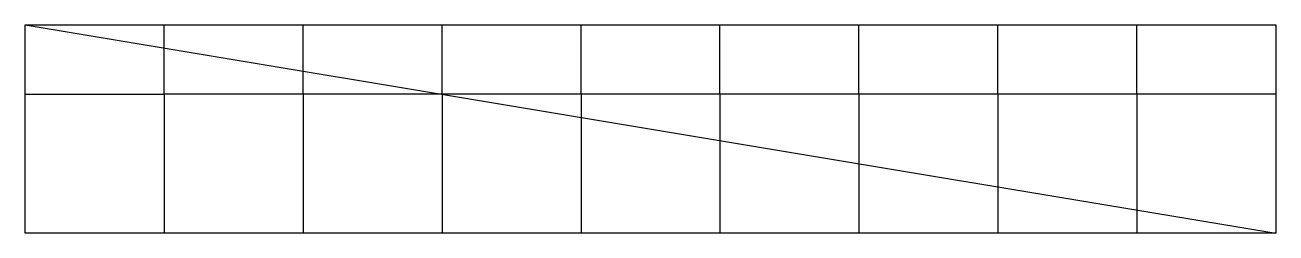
# Model space of a CAD drawing. Extents: x -1.8 to 0, y -0.2 to 0.1.
import ezdxf

# ---------------------------------------------------------------- set-up
doc = ezdxf.new("R2010")
doc.units = 0
doc.layers.add('P1_COLLE', color=7, linetype='CONTINUOUS')
doc.layers.add('P1_TUBICOL', color=7, linetype='CONTINUOUS')

msp = doc.modelspace()

# ---------------------------------------------------------------- linework, layer by layer
at = {"layer": 'P1_COLLE'}
msp.add_line((-1.8, 0.1), (0, -0.2), dxfattribs=at)
msp.add_lwpolyline([(-1.8, 0.1), (0, 0.1), (0, -0.2), (-1.8, -0.2)], close=True, dxfattribs=at)
at = {"layer": 'P1_TUBICOL', "color": 1}
for p, q in [((-1.6, 0), (-1.6, 0.1)), ((-1.4, 0), (-1.4, 0.1)), ((-1.2, 0), (-1.2, 0.1)), ((-1, 0), (-1, 0.1)), ((-0.8, 0), (-0.8, 0.1)), ((-0.6, 0), (-0.6, 0.1)), ((-0.4, 0), (-0.4, 0.1)), ((-0.2, 0), (-0.2, 0.1)), ((-1.8, 0), (-1.6, 0)), ((0, 0), (-0.2, 0)), ((-0.2, 0), (-0.2, -0.2)), ((-1.4, 0), (-1.6, 0)), ((-1.6, 0), (-1.6, -0.2)), ((-1.2, 0), (-1.4, 0)), ((-1.4, 0), (-1.4, -0.2)), ((-1, 0), (-1.2, 0)), ((-1.2, 0), (-1.2, -0.2)), ((-0.8, 0), (-1, 0)), ((-1, 0), (-1, -0.2)), ((-0.6, 0), (-0.8, 0)), ((-0.8, 0), (-0.8, -0.2)), ((-0.4, 0), (-0.6, 0)), ((-0.6, 0), (-0.6, -0.2)), ((-0.2, 0), (-0.4, 0)), ((-0.4, 0), (-0.4, -0.2))]:
    msp.add_line(p, q, dxfattribs=at)

doc.saveas('drawing.dxf')
